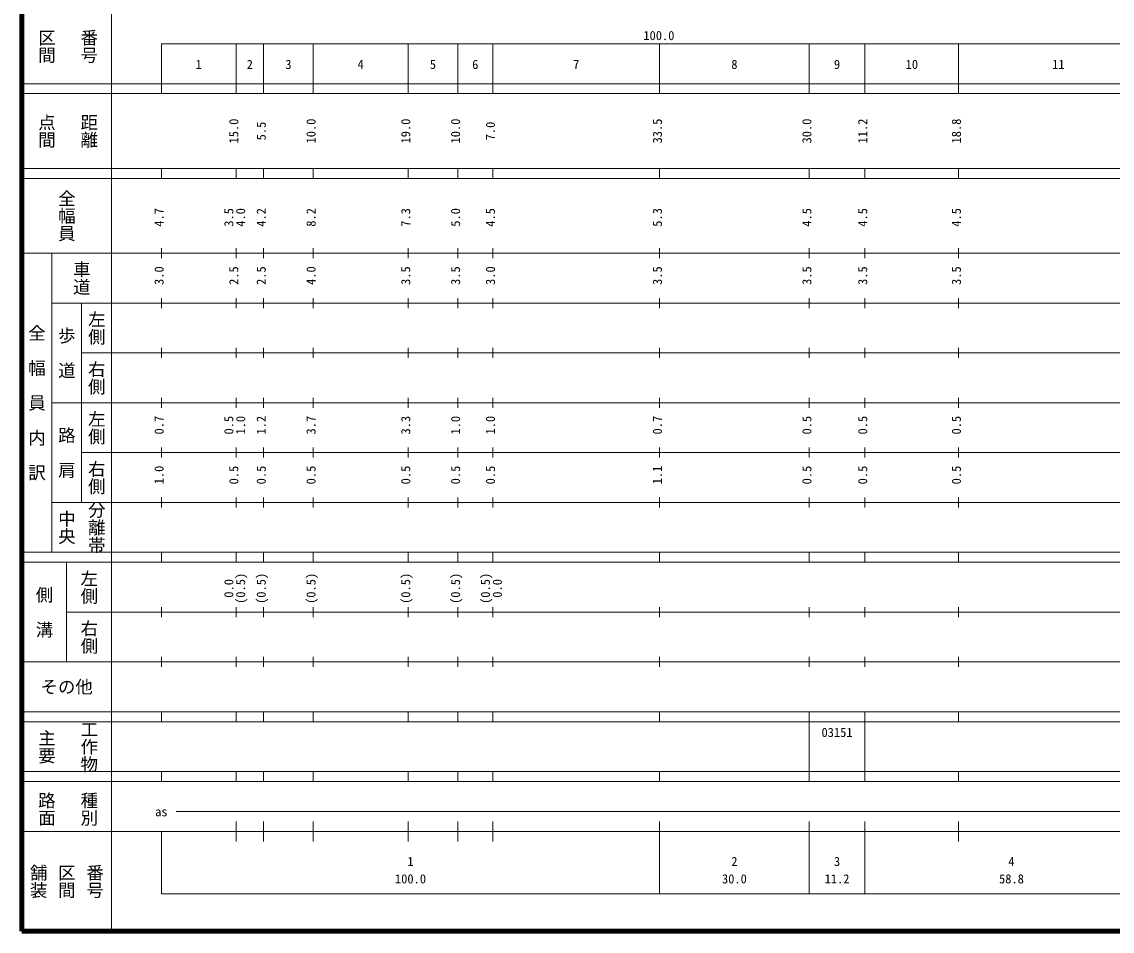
# Model space of a CAD drawing. Units: millimetres on the paper, enlarged 1000 times. Extents: x 40000 to 680000, y 20000 to 380000.
# Drawn here: x 40000 to 258810, y 20000 to 202409 of the extents above; entities that cross this region are included whole.
import ezdxf
from ezdxf.enums import TextEntityAlignment as Align

# ---------------------------------------------------------------- set-up
doc = ezdxf.new("R2010")
doc.units = ezdxf.units.MM
doc.header["$LTSCALE"] = 1000
doc.layers.add('M-TTL', color=2, linetype='Continuous', lineweight=140)
doc.layers.add('M-TTL-BAND', color=7, linetype='Continuous', lineweight=13)
doc.styles.add('@ＭＳ ゴシック', font='')
doc.styles.add('ＭＳ ゴシック', font='')
doc.styles.get('@ＭＳ ゴシック').set_extended_font_data('@MS Gothic')
doc.styles.get('ＭＳ ゴシック').set_extended_font_data('MS Gothic')

msp = doc.modelspace()

# ---------------------------------------------------------------- linework, layer by layer
at = {"layer": 'M-TTL'}
for p, q in [((40000, 380000), (40000, 20000)), ((40000, 20000), (680000, 20000))]:
    msp.add_line(p, q, dxfattribs=at)
at = {"layer": 'M-TTL-BAND'}
for p, q in [((58000, 370000), (58000, 20000)), ((68000, 198000), (579000, 198000)), ((68000, 198000), (68000, 188000)), ((83000, 188000), (83000, 198000)), ((88500, 188000), (88500, 198000)), ((98500, 188000), (98500, 198000)), ((117500, 188000), (117500, 198000)), ((127500, 188000), (127500, 198000)), ((134500, 188000), (134500, 198000)), ((168000, 188000), (168000, 198000)), ((198000, 188000), (198000, 198000)), ((209200, 188000), (209200, 198000)), ((228000, 188000), (228000, 198000)), ((40000, 190000), (579000, 190000)), ((40000, 188000), (579000, 188000)), ((40000, 173000), (579000, 173000)), ((68000, 171000), (68000, 173000)), ((83000, 171000), (83000, 173000)), ((88500, 171000), (88500, 173000)), ((98500, 171000), (98500, 173000)), ((117500, 171000), (117500, 173000)), ((127500, 171000), (127500, 173000)), ((134500, 171000), (134500, 173000)), ((168000, 171000), (168000, 173000)), ((198000, 171000), (198000, 173000)), ((209200, 171000), (209200, 173000)), ((228000, 171000), (228000, 173000)), ((40000, 171000), (579000, 171000)), ((40000, 156000), (579000, 156000)), ((46000, 96000), (46000, 156000)), ((68000, 155000), (68000, 157000)), ((83000, 155000), (83000, 157000)), ((88500, 155000), (88500, 157000)), ((98500, 155000), (98500, 157000)), ((117500, 155000), (117500, 157000)), ((127500, 155000), (127500, 157000)), ((134500, 155000), (134500, 157000)), ((168000, 155000), (168000, 157000)), ((198000, 155000), (198000, 157000)), ((209200, 155000), (209200, 157000)), ((228000, 155000), (228000, 157000)), ((68000, 145000), (68000, 147000)), ((83000, 145000), (83000, 147000)), ((88500, 145000), (88500, 147000)), ((98500, 145000), (98500, 147000)), ((117500, 145000), (117500, 147000)), ((127500, 145000), (127500, 147000)), ((134500, 145000), (134500, 147000)), ((168000, 145000), (168000, 147000)), ((198000, 145000), (198000, 147000)), ((209200, 145000), (209200, 147000)), ((228000, 145000), (228000, 147000)), ((46000, 146000), (579000, 146000)), ((52000, 146000), (52000, 106000)), ((52000, 136000), (579000, 136000)), ((68000, 135000), (68000, 137000)), ((83000, 135000), (83000, 137000)), ((88500, 135000), (88500, 137000)), ((98500, 135000), (98500, 137000)), ((117500, 135000), (117500, 137000)), ((127500, 135000), (127500, 137000)), ((134500, 135000), (134500, 137000)), ((168000, 135000), (168000, 137000)), ((198000, 135000), (198000, 137000)), ((209200, 135000), (209200, 137000)), ((228000, 135000), (228000, 137000)), ((68000, 125000), (68000, 127000)), ((83000, 125000), (83000, 127000)), ((88500, 125000), (88500, 127000)), ((98500, 125000), (98500, 127000)), ((117500, 125000), (117500, 127000)), ((127500, 125000), (127500, 127000)), ((134500, 125000), (134500, 127000)), ((168000, 125000), (168000, 127000)), ((198000, 125000), (198000, 127000)), ((209200, 125000), (209200, 127000)), ((228000, 125000), (228000, 127000)), ((46000, 126000), (579000, 126000)), ((52000, 116000), (579000, 116000)), ((68000, 115000), (68000, 117000)), ((83000, 115000), (83000, 117000)), ((88500, 115000), (88500, 117000)), ((98500, 115000), (98500, 117000)), ((117500, 115000), (117500, 117000)), ((127500, 115000), (127500, 117000)), ((134500, 115000), (134500, 117000)), ((168000, 115000), (168000, 117000)), ((198000, 115000), (198000, 117000)), ((209200, 115000), (209200, 117000)), ((228000, 115000), (228000, 117000)), ((46000, 106000), (579000, 106000)), ((68000, 105000), (68000, 107000)), ((83000, 105000), (83000, 107000)), ((88500, 105000), (88500, 107000)), ((98500, 105000), (98500, 107000)), ((117500, 105000), (117500, 107000)), ((127500, 105000), (127500, 107000)), ((134500, 105000), (134500, 107000)), ((168000, 105000), (168000, 107000)), ((198000, 105000), (198000, 107000)), ((209200, 105000), (209200, 107000)), ((228000, 105000), (228000, 107000)), ((40000, 96000), (579000, 96000)), ((68000, 94000), (68000, 96000)), ((83000, 94000), (83000, 96000)), ((88500, 94000), (88500, 96000)), ((98500, 94000), (98500, 96000)), ((117500, 94000), (117500, 96000)), ((127500, 94000), (127500, 96000)), ((134500, 94000), (134500, 96000)), ((168000, 94000), (168000, 96000)), ((198000, 94000), (198000, 96000)), ((209200, 94000), (209200, 96000)), ((228000, 94000), (228000, 96000)), ((40000, 94000), (579000, 94000)), ((49000, 94000), (49000, 74000)), ((49000, 84000), (579000, 84000)), ((68000, 83000), (68000, 85000)), ((83000, 83000), (83000, 85000)), ((88500, 83000), (88500, 85000)), ((98500, 83000), (98500, 85000)), ((117500, 83000), (117500, 85000)), ((127500, 83000), (127500, 85000)), ((134500, 83000), (134500, 85000)), ((168000, 83000), (168000, 85000)), ((198000, 83000), (198000, 85000)), ((209200, 83000), (209200, 85000)), ((228000, 83000), (228000, 85000)), ((68000, 73000), (68000, 75000)), ((83000, 73000), (83000, 75000)), ((88500, 73000), (88500, 75000)), ((98500, 73000), (98500, 75000)), ((117500, 73000), (117500, 75000)), ((127500, 73000), (127500, 75000)), ((134500, 73000), (134500, 75000)), ((168000, 73000), (168000, 75000)), ((198000, 73000), (198000, 75000)), ((209200, 73000), (209200, 75000)), ((228000, 73000), (228000, 75000)), ((40000, 74000), (579000, 74000)), ((40000, 64000), (579000, 64000)), ((68000, 62000), (68000, 64000)), ((83000, 62000), (83000, 64000)), ((88500, 62000), (88500, 64000)), ((98500, 62000), (98500, 64000)), ((117500, 62000), (117500, 64000)), ((127500, 62000), (127500, 64000)), ((134500, 62000), (134500, 64000)), ((168000, 62000), (168000, 64000)), ((198000, 62000), (198000, 64000)), ((209200, 62000), (209200, 64000)), ((228000, 62000), (228000, 64000)), ((40000, 62000), (579000, 62000)), ((198000, 52000), (198000, 62000)), ((209200, 52000), (209200, 62000)), ((40000, 52000), (579000, 52000)), ((68000, 50000), (68000, 52000)), ((83000, 50000), (83000, 52000)), ((88500, 50000), (88500, 52000)), ((98500, 50000), (98500, 52000)), ((117500, 50000), (117500, 52000)), ((127500, 50000), (127500, 52000)), ((134500, 50000), (134500, 52000)), ((168000, 50000), (168000, 52000)), ((198000, 50000), (198000, 52000)), ((209200, 50000), (209200, 52000)), ((228000, 50000), (228000, 52000)), ((40000, 50000), (579000, 50000)), ((71000, 44000), (558500, 44000)), ((83000, 38000), (83000, 42000)), ((88500, 38000), (88500, 42000)), ((98500, 38000), (98500, 42000)), ((117500, 38000), (117500, 42000)), ((127500, 38000), (127500, 42000)), ((134500, 38000), (134500, 42000)), ((168000, 27500), (168000, 42000)), ((198000, 27500), (198000, 42000)), ((209200, 27500), (209200, 42000)), ((228000, 38000), (228000, 42000)), ((40000, 40000), (579000, 40000)), ((68000, 40000), (68000, 27500)), ((68000, 27500), (579000, 27500))]:
    msp.add_line(p, q, dxfattribs=at)

# ---------------------------------------------------------------- texts
at = {"layer": 'M-TTL-BAND', "style": '@ＭＳ ゴシック'}
for s, p in [('区間', (45000, 197500)), ('番号', (53500, 197500)), ('点間', (45000, 180500)), ('距離', (53500, 180500)), ('全幅員', (49000, 163500)), ('車道', (52000, 151000)), ('左側', (55000, 141000)), ('全\u3000幅\u3000員\u3000内\u3000訳', (43000, 126000)), ('歩\u3000道', (49000, 136000)), ('右側', (55000, 131000)), ('左側', (55000, 121000)), ('路\u3000肩', (49000, 116000)), ('右側', (55000, 111000)), ('分離帯', (55000, 101000)), ('中央', (49000, 101000)), ('左側', (53500, 89000)), ('側\u3000溝', (44500, 84000)), ('右側', (53500, 79000)), ('工作物', (53500, 57000)), ('主要', (45000, 57000)), ('路面', (45000, 44500)), ('種別', (53500, 44500)), ('舗装', (43333, 30000)), ('区間', (49000, 30000)), ('番号', (54667, 30000))]:
    msp.add_text(s, height=2566, rotation=270, dxfattribs=at).set_placement(p, align=Align.MIDDLE_CENTER)
at = {"layer": 'M-TTL-BAND', "style": 'ＭＳ ゴシック'}
for s, p in [('100.0', (167844, 198195)), ('2', (85750, 192405)), ('3', (93500, 192405)), ('6', (131000, 192405)), ('8', (183000, 192405)), ('9', (203600, 192405)), ('10', (218600, 192405)), ('1', (75500, 192405)), ('4', (108000, 192405)), ('5', (122500, 192405)), ('7', (151250, 192405)), ('11', (248000, 192405)), ('as', (68000, 42500)), ('1', (118000, 32523)), ('2', (183000, 32523)), ('3', (203600, 32523)), ('4', (238600, 32523)), ('100.0', (118000, 29033)), ('30.0', (183000, 29033)), ('11.2', (203600, 29033)), ('58.8', (238600, 29033))]:
    msp.add_text(s, height=1833, dxfattribs=at).set_placement(p, align=Align.BOTTOM_CENTER)
for s, p in [('15.0', (84000, 180500)), ('5.5', (89500, 180500)), ('10.0', (99500, 180500)), ('19.0', (118500, 180500)), ('10.0', (128500, 180500)), ('7.0', (135500, 180500)), ('33.5', (169000, 180500)), ('30.0', (199000, 180500)), ('11.2', (210200, 180500)), ('18.8', (229000, 180500)), ('4.7', (69000, 163174)), ('3.5', (83000, 163174)), ('4.0', (85370, 163174)), ('4.2', (89500, 163174)), ('8.2', (99500, 163174)), ('7.3', (118500, 163174)), ('5.0', (128500, 163174)), ('4.5', (135500, 163174)), ('5.3', (169000, 163174)), ('4.5', (199000, 163174)), ('4.5', (210200, 163174)), ('4.5', (229000, 163174)), ('3.0', (69000, 151500)), ('2.5', (84000, 151500)), ('2.5', (89500, 151500)), ('4.0', (99500, 151500)), ('3.5', (118500, 151500)), ('3.5', (128500, 151500)), ('3.0', (135500, 151500)), ('3.5', (169000, 151500)), ('3.5', (199000, 151500)), ('3.5', (210200, 151500)), ('3.5', (229000, 151500)), ('0.7', (69000, 121500)), ('0.5', (83000, 121500)), ('1.0', (85370, 121500)), ('1.2', (89500, 121500)), ('3.7', (99500, 121500)), ('3.3', (118500, 121500)), ('1.0', (128500, 121500)), ('1.0', (135500, 121500)), ('0.7', (169000, 121500)), ('0.5', (199000, 121500)), ('0.5', (210200, 121500)), ('0.5', (229000, 121500)), ('1.0', (69000, 111500)), ('0.5', (84000, 111500)), ('0.5', (89500, 111500)), ('0.5', (99500, 111500)), ('0.5', (118500, 111500)), ('0.5', (128500, 111500)), ('0.5', (135500, 111500)), ('1.1', (169000, 111500)), ('0.5', (199000, 111500)), ('0.5', (210200, 111500)), ('0.5', (229000, 111500)), ('0.0', (83000, 88764)), ('(0.5)', (85370, 88764)), ('(0.5)', (89500, 88764)), ('(0.5)', (99500, 88764)), ('(0.5)', (118500, 88764)), ('(0.5)', (128500, 88764)), ('(0.5)', (134500, 88764)), ('0.0', (136870, 88764))]:
    msp.add_text(s, height=1833, rotation=90, dxfattribs=at).set_placement(p, align=Align.BOTTOM_CENTER)
msp.add_text('その他', height=2566, dxfattribs=at).set_placement((49000, 69000), align=Align.MIDDLE_CENTER)
msp.add_text('03151', height=1833, dxfattribs=at).set_placement((200475, 58405), align=Align.BOTTOM_LEFT)

doc.saveas('drawing.dxf')
